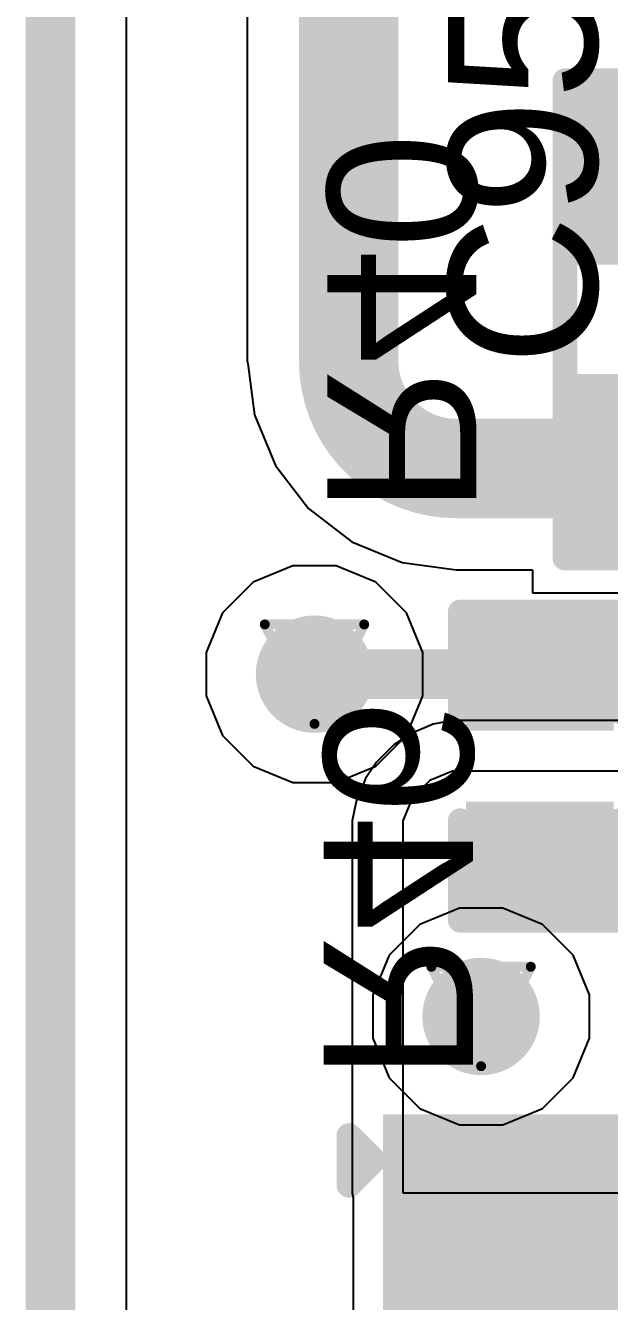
# Model space of a CAD drawing. Header units: inches. Extents: x 0 to 211, y 0 to 201.
# Drawn here: x -0.005 to 0.1125, y 2.9858 to 3.2425 of the extents above; entities that cross this region are included whole.
import ezdxf

# ---------------------------------------------------------------- set-up
doc = ezdxf.new("R2010")
doc.units = ezdxf.units.IN
doc.header["$MEASUREMENT"] = 0
for name, color, linetype in [('Board Outline', 216, 'Continuous'), ('Bottom Layer', 5, 'Continuous'), ('Bottom Overlay', 54, 'Continuous'), ('Bottom Paste', 16, 'Continuous'), ('Bottom Solder', 6, 'Continuous'), ('Drill Drawing', 1, 'Continuous'), ('Layer 1', 16, 'Continuous'), ('Layer 2', 76, 'Continuous'), ('Top Layer', 1, 'Continuous'), ('Top Overlay', 2, 'Continuous'), ('Top Paste', 8, 'Continuous'), ('Top Solder', 216, 'Continuous'), ('Via Holes', 16, 'Continuous')]:
    doc.layers.add(name, color=color, linetype=linetype)
doc.styles.add('Arial', font='', dxfattribs={"height": 0.2})
doc.styles.get('Arial').set_extended_font_data('Arial')

# ---------------------------------------------------------------- blocks, each defined once
blk = doc.blocks.new('10_MSOP_53')
at = {"layer": 'Top Layer'}
for points in [[(-0.11417, 0.04528), (-0.05906, 0.04528), (-0.05906, 0.03346), (-0.11417, 0.03346)], [(0.05906, 0.04528), (0.11417, 0.04528), (0.11417, 0.03346), (0.05906, 0.03346)], [(-0.11417, 0.02559), (-0.05906, 0.02559), (-0.05906, 0.01378), (-0.11417, 0.01378)], [(0.05906, 0.02559), (0.11417, 0.02559), (0.11417, 0.01378), (0.05906, 0.01378)], [(-0.11417, 0.00591), (-0.05906, 0.00591), (-0.05906, -0.00591), (-0.11417, -0.00591)], [(0.05906, 0.00591), (0.11417, 0.00591), (0.11417, -0.00591), (0.05906, -0.00591)], [(-0.11417, -0.01378), (-0.05906, -0.01378), (-0.05906, -0.02559), (-0.11417, -0.02559)], [(0.05906, -0.01378), (0.11417, -0.01378), (0.11417, -0.02559), (0.05906, -0.02559)], [(-0.11417, -0.03346), (-0.05906, -0.03346), (-0.05906, -0.04528), (-0.11417, -0.04528)], [(0.05906, -0.03346), (0.11417, -0.03346), (0.11417, -0.04528), (0.05906, -0.04528)]]:
    blk.add_hatch(color=1, dxfattribs=at).paths.add_polyline_path(points)
at = {"layer": 'Top Paste'}
for points in [[(-0.11417, 0.04528), (-0.05906, 0.04528), (-0.05906, 0.03346), (-0.11417, 0.03346)], [(0.05906, 0.04528), (0.11417, 0.04528), (0.11417, 0.03346), (0.05906, 0.03346)], [(-0.11417, 0.02559), (-0.05906, 0.02559), (-0.05906, 0.01378), (-0.11417, 0.01378)], [(0.05906, 0.02559), (0.11417, 0.02559), (0.11417, 0.01378), (0.05906, 0.01378)], [(-0.11417, 0.00591), (-0.05906, 0.00591), (-0.05906, -0.00591), (-0.11417, -0.00591)], [(0.05906, 0.00591), (0.11417, 0.00591), (0.11417, -0.00591), (0.05906, -0.00591)], [(-0.11417, -0.01378), (-0.05906, -0.01378), (-0.05906, -0.02559), (-0.11417, -0.02559)], [(0.05906, -0.01378), (0.11417, -0.01378), (0.11417, -0.02559), (0.05906, -0.02559)], [(-0.11417, -0.03346), (-0.05906, -0.03346), (-0.05906, -0.04528), (-0.11417, -0.04528)], [(0.05906, -0.03346), (0.11417, -0.03346), (0.11417, -0.04528), (0.05906, -0.04528)]]:
    blk.add_hatch(color=8, dxfattribs=at).paths.add_polyline_path(points)
at = {"layer": 'Top Solder'}
for points in [[(-0.11817, 0.04928), (-0.05506, 0.04928), (-0.05506, 0.02946), (-0.11817, 0.02946)], [(0.05506, 0.04928), (0.11817, 0.04928), (0.11817, 0.02946), (0.05506, 0.02946)], [(-0.11817, 0.02959), (-0.05506, 0.02959), (-0.05506, 0.00978), (-0.11817, 0.00978)], [(0.05506, 0.02959), (0.11817, 0.02959), (0.11817, 0.00978), (0.05506, 0.00978)], [(-0.11817, 0.00991), (-0.05506, 0.00991), (-0.05506, -0.00991), (-0.11817, -0.00991)], [(0.05506, 0.00991), (0.11817, 0.00991), (0.11817, -0.00991), (0.05506, -0.00991)], [(-0.11817, -0.00978), (-0.05506, -0.00978), (-0.05506, -0.02959), (-0.11817, -0.02959)], [(0.05506, -0.00978), (0.11817, -0.00978), (0.11817, -0.02959), (0.05506, -0.02959)], [(-0.11817, -0.02946), (-0.05506, -0.02946), (-0.05506, -0.04928), (-0.11817, -0.04928)], [(0.05506, -0.02946), (0.11817, -0.02946), (0.11817, -0.04928), (0.05506, -0.04928)]]:
    blk.add_hatch(color=216, dxfattribs=at).paths.add_polyline_path(points)
at = {"layer": 'Top Overlay'}
for points in [[(-0.058, 0.061, 0.005, 0.005, 0), (-0.058, 0.051, 0.005, 0.005, 0)], [(-0.058, 0.061, 0.005, 0.005, 0), (0.058, 0.061, 0.005, 0.005, 0)], [(0.058, 0.051, 0.005, 0.005, 0), (0.058, 0.061, 0.005, 0.005, 0)], [(-0.125, 0.035, 0.005, 0.005, 0), (-0.125, 0.045, 0.005, 0.005, 0)], [(-0.125, 0.045, 0.005, 0.005, 0), (-0.12, 0.04, 0.005, 0.005, 0)], [(-0.125, 0.035, 0.005, 0.005, 0), (-0.12, 0.04, 0.005, 0.005, 0)], [(-0.058, -0.061, 0.005, 0.005, 0), (-0.058, -0.051, 0.005, 0.005, 0)], [(0.058, -0.051, 0.005, 0.005, 0), (0.058, -0.061, 0.005, 0.005, 0)], [(-0.058, -0.061, 0.005, 0.005, 0), (0.058, -0.061, 0.005, 0.005, 0)]]:
    blk.add_lwpolyline(points, format="xyseb", dxfattribs=at)
for points in [[(-0.05925, 0.061, 0.0025, 0.0025, 1), (-0.05675, 0.061, 0.0025, 0.0025, 1)], [(-0.05925, 0.061, 0.0025, 0.0025, 1), (-0.05675, 0.061, 0.0025, 0.0025, 1)], [(0.05675, 0.061, 0.0025, 0.0025, 1), (0.05925, 0.061, 0.0025, 0.0025, 1)], [(0.05675, 0.061, 0.0025, 0.0025, 1), (0.05925, 0.061, 0.0025, 0.0025, 1)], [(-0.05925, 0.051, 0.0025, 0.0025, 1), (-0.05675, 0.051, 0.0025, 0.0025, 1)], [(0.05675, 0.051, 0.0025, 0.0025, 1), (0.05925, 0.051, 0.0025, 0.0025, 1)], [(-0.12625, 0.045, 0.0025, 0.0025, 1), (-0.12375, 0.045, 0.0025, 0.0025, 1)], [(-0.12625, 0.045, 0.0025, 0.0025, 1), (-0.12375, 0.045, 0.0025, 0.0025, 1)], [(-0.12125, 0.04, 0.0025, 0.0025, 1), (-0.11875, 0.04, 0.0025, 0.0025, 1)], [(-0.12125, 0.04, 0.0025, 0.0025, 1), (-0.11875, 0.04, 0.0025, 0.0025, 1)], [(-0.12625, 0.035, 0.0025, 0.0025, 1), (-0.12375, 0.035, 0.0025, 0.0025, 1)], [(-0.12625, 0.035, 0.0025, 0.0025, 1), (-0.12375, 0.035, 0.0025, 0.0025, 1)], [(-0.05925, -0.051, 0.0025, 0.0025, 1), (-0.05675, -0.051, 0.0025, 0.0025, 1)], [(0.05675, -0.051, 0.0025, 0.0025, 1), (0.05925, -0.051, 0.0025, 0.0025, 1)], [(-0.05925, -0.061, 0.0025, 0.0025, 1), (-0.05675, -0.061, 0.0025, 0.0025, 1)], [(-0.05925, -0.061, 0.0025, 0.0025, 1), (-0.05675, -0.061, 0.0025, 0.0025, 1)], [(0.05675, -0.061, 0.0025, 0.0025, 1), (0.05925, -0.061, 0.0025, 0.0025, 1)], [(0.05675, -0.061, 0.0025, 0.0025, 1), (0.05925, -0.061, 0.0025, 0.0025, 1)]]:
    blk.add_lwpolyline(points, format="xyseb", close=True, dxfattribs=at)
blk = doc.blocks.new('R___0603_B_155')
at = {"layer": 'Bottom Layer'}
for points in [[(-0.045, -0.0175), (-0.045, 0.0175), (-0.015, 0.0175), (-0.015, -0.0175)], [(0.015, -0.0175), (0.015, 0.0175), (0.045, 0.0175), (0.045, -0.0175)]]:
    blk.add_hatch(color=5, dxfattribs=at).paths.add_polyline_path(points)
at = {"layer": 'Bottom Paste'}
for points in [[(-0.045, -0.0175), (-0.045, 0.0175), (-0.015, 0.0175), (-0.015, -0.0175)], [(0.015, -0.0175), (0.015, 0.0175), (0.045, 0.0175), (0.045, -0.0175)]]:
    blk.add_hatch(color=16, dxfattribs=at).paths.add_polyline_path(points)
at = {"layer": 'Bottom Solder'}
for points in [[(-0.049, -0.0215), (-0.049, 0.0215), (-0.011, 0.0215), (-0.011, -0.0215)], [(0.011, -0.0215), (0.011, 0.0215), (0.049, 0.0215), (0.049, -0.0215)]]:
    blk.add_hatch(color=6, dxfattribs=at).paths.add_polyline_path(points)
at = {"layer": 'Bottom Overlay'}
for points in [[(-0.048, 0.021, 0.005, 0.005, 0), (0.048, 0.021, 0.005, 0.005, 0)], [(-0.048, 0.021, 0.005, 0.005, 0), (-0.048, -0.021, 0.005, 0.005, 0)], [(0.048, 0.021, 0.005, 0.005, 0), (0.048, -0.021, 0.005, 0.005, 0)], [(-0.048, -0.021, 0.005, 0.005, 0), (0.048, -0.021, 0.005, 0.005, 0)]]:
    blk.add_lwpolyline(points, format="xyseb", dxfattribs=at)
for points in [[(-0.04925, 0.021, 0.0025, 0.0025, 1), (-0.04675, 0.021, 0.0025, 0.0025, 1)], [(-0.04925, 0.021, 0.0025, 0.0025, 1), (-0.04675, 0.021, 0.0025, 0.0025, 1)], [(0.04675, 0.021, 0.0025, 0.0025, 1), (0.04925, 0.021, 0.0025, 0.0025, 1)], [(0.04675, 0.021, 0.0025, 0.0025, 1), (0.04925, 0.021, 0.0025, 0.0025, 1)], [(-0.04925, -0.021, 0.0025, 0.0025, 1), (-0.04675, -0.021, 0.0025, 0.0025, 1)], [(-0.04925, -0.021, 0.0025, 0.0025, 1), (-0.04675, -0.021, 0.0025, 0.0025, 1)], [(0.04675, -0.021, 0.0025, 0.0025, 1), (0.04925, -0.021, 0.0025, 0.0025, 1)], [(0.04675, -0.021, 0.0025, 0.0025, 1), (0.04925, -0.021, 0.0025, 0.0025, 1)]]:
    blk.add_lwpolyline(points, format="xyseb", close=True, dxfattribs=at)
blk = doc.blocks.new('C___0402_290')
at = {"layer": 'Top Layer'}
for points in [[(-0.0275, -0.0125), (-0.0275, 0.0125), (-0.0095, 0.0125), (-0.0095, -0.0125)], [(0.0095, -0.0125), (0.0095, 0.0125), (0.0275, 0.0125), (0.0275, -0.0125)]]:
    blk.add_hatch(color=1, dxfattribs=at).paths.add_polyline_path(points)
at = {"layer": 'Top Paste'}
for points in [[(-0.0275, -0.0125), (-0.0275, 0.0125), (-0.0095, 0.0125), (-0.0095, -0.0125)], [(0.0095, -0.0125), (0.0095, 0.0125), (0.0275, 0.0125), (0.0275, -0.0125)]]:
    blk.add_hatch(color=8, dxfattribs=at).paths.add_polyline_path(points)
at = {"layer": 'Top Solder'}
for points in [[(-0.02986, -0.01486), (-0.02986, 0.01486), (-0.00714, 0.01486), (-0.00714, -0.01486)], [(0.00714, -0.01486), (0.00714, 0.01486), (0.02986, 0.01486), (0.02986, -0.01486)]]:
    blk.add_hatch(color=216, dxfattribs=at).paths.add_polyline_path(points)
at = {"layer": 'Top Overlay'}
for points in [[(-0.031, 0.016, 0.005, 0.005, 0), (-0.011, 0.016, 0.005, 0.005, 0)], [(-0.031, -0.016, 0.005, 0.005, 0), (-0.031, 0.016, 0.005, 0.005, 0)], [(0.031, 0.016, 0.005, 0.005, 0), (0.011, 0.016, 0.005, 0.005, 0)], [(0.031, -0.016, 0.005, 0.005, 0), (0.031, 0.016, 0.005, 0.005, 0)], [(-0.031, -0.016, 0.005, 0.005, 0), (-0.011, -0.016, 0.005, 0.005, 0)], [(0.011, -0.016, 0.005, 0.005, 0), (0.031, -0.016, 0.005, 0.005, 0)]]:
    blk.add_lwpolyline(points, format="xyseb", dxfattribs=at)
for points in [[(-0.03225, 0.016, 0.0025, 0.0025, 1), (-0.02975, 0.016, 0.0025, 0.0025, 1)], [(-0.03225, 0.016, 0.0025, 0.0025, 1), (-0.02975, 0.016, 0.0025, 0.0025, 1)], [(-0.01225, 0.016, 0.0025, 0.0025, 1), (-0.00975, 0.016, 0.0025, 0.0025, 1)], [(0.00975, 0.016, 0.0025, 0.0025, 1), (0.01225, 0.016, 0.0025, 0.0025, 1)], [(0.02975, 0.016, 0.0025, 0.0025, 1), (0.03225, 0.016, 0.0025, 0.0025, 1)], [(0.02975, 0.016, 0.0025, 0.0025, 1), (0.03225, 0.016, 0.0025, 0.0025, 1)], [(-0.03225, -0.016, 0.0025, 0.0025, 1), (-0.02975, -0.016, 0.0025, 0.0025, 1)], [(-0.03225, -0.016, 0.0025, 0.0025, 1), (-0.02975, -0.016, 0.0025, 0.0025, 1)], [(-0.01225, -0.016, 0.0025, 0.0025, 1), (-0.00975, -0.016, 0.0025, 0.0025, 1)], [(0.00975, -0.016, 0.0025, 0.0025, 1), (0.01225, -0.016, 0.0025, 0.0025, 1)], [(0.02975, -0.016, 0.0025, 0.0025, 1), (0.03225, -0.016, 0.0025, 0.0025, 1)], [(0.02975, -0.016, 0.0025, 0.0025, 1), (0.03225, -0.016, 0.0025, 0.0025, 1)]]:
    blk.add_lwpolyline(points, format="xyseb", close=True, dxfattribs=at)

msp = doc.modelspace()

# ---------------------------------------------------------------- hatches: boundary and pattern name
at = {"layer": 'Bottom Layer'}
h = msp.add_hatch(color=5, dxfattribs=at)
edge = h.paths.add_edge_path()
edge.add_arc((0.05313, 3.112), 0.01181, 0, 360)
h = msp.add_hatch(color=5, dxfattribs=at)
edge = h.paths.add_edge_path()
edge.add_arc((0.08664, 3.04314), 0.01181, 0, 360)
at = {"layer": 'Layer 1'}
h = msp.add_hatch(color=16, dxfattribs=at)
edge = h.paths.add_edge_path()
edge.add_arc((0.05313, 3.112), 0.01181, 0, 360)
h = msp.add_hatch(color=16, dxfattribs=at)
edge = h.paths.add_edge_path()
edge.add_arc((0.08664, 3.04314), 0.01181, 0, 360)
at = {"layer": 'Layer 2'}
h = msp.add_hatch(color=76, dxfattribs=at)
edge = h.paths.add_edge_path()
edge.add_arc((0.05313, 3.112), 0.01181, 0, 360)
h = msp.add_hatch(color=76, dxfattribs=at)
edge = h.paths.add_edge_path()
edge.add_arc((0.08664, 3.04314), 0.01181, 0, 360)
at = {"layer": 'Top Layer'}
h = msp.add_hatch(color=1, dxfattribs=at)
edge = h.paths.add_edge_path()
edge.add_arc((0.05313, 3.112), 0.01181, 0, 360)
h = msp.add_hatch(color=1, dxfattribs=at)
edge = h.paths.add_edge_path()
edge.add_arc((0.08664, 3.04314), 0.01181, 0, 360)
at = {"layer": 'Via Holes'}
h = msp.add_hatch(color=7, dxfattribs=at)
edge = h.paths.add_edge_path()
edge.add_arc((0.05313, 3.112), 0.00591, 0, 360)
h = msp.add_hatch(color=7, dxfattribs=at)
edge = h.paths.add_edge_path()
edge.add_arc((0.08664, 3.04314), 0.00591, 0, 360)

# ---------------------------------------------------------------- linework, layer by layer
at = {"layer": 'Board Outline'}
msp.add_lwpolyline([(0, 0, 0.01, 0.01, 0), (0, 4.72441, 0.01, 0.01, 0)], format="xyseb", dxfattribs=at)
at = {"layer": 'Bottom Layer'}
for p, q in [((0.01529, 2.9302), (0.01529, 3.72093)), ((0.03961, 3.25107), (0.03961, 3.175)), ((0.03961, 3.175), (0.0397, 3.17452)), ((0.0397, 3.17452), (0.04107, 3.16413)), ((0.04107, 3.16413), (0.04527, 3.154)), ((0.04527, 3.154), (0.05194, 3.1453)), ((0.05194, 3.1453), (0.06064, 3.13862)), ((0.06064, 3.13862), (0.07077, 3.13443)), ((0.07077, 3.13443), (0.08116, 3.13306)), ((0.08116, 3.13306), (0.08164, 3.13296)), ((0.08164, 3.13296), (0.09701, 3.13296)), ((0.09701, 3.13296), (0.09701, 3.12836)), ((0.09701, 3.12836), (0.15201, 3.12836)), ((0.0823, 3.06496), (0.07429, 3.06163)), ((0.09098, 3.06496), (0.0823, 3.06496)), ((0.099, 3.06163), (0.09098, 3.06496)), ((0.07429, 3.06163), (0.06815, 3.0555)), ((0.10513, 3.0555), (0.099, 3.06163)), ((0.06815, 3.0555), (0.06483, 3.04748)), ((0.10845, 3.04748), (0.10513, 3.0555)), ((0.06483, 3.04748), (0.06483, 3.03881)), ((0.10845, 3.03881), (0.10845, 3.04748)), ((0.06483, 3.03881), (0.06815, 3.03079)), ((0.10513, 3.03079), (0.10845, 3.03881)), ((0.06815, 3.03079), (0.07429, 3.02465)), ((0.099, 3.02465), (0.10513, 3.03079)), ((0.07429, 3.02465), (0.0823, 3.02133)), ((0.09098, 3.02133), (0.099, 3.02465)), ((0.0823, 3.02133), (0.09098, 3.02133))]:
    msp.add_line(p, q, dxfattribs=at)
for points in [[(0.06, 3.25107, 0.02, 0.02, -0.414214), (0.08671, 3.27779, 0.02, 0.02, 0)], [(0.06, 3.175, 0.02, 0.02, 0), (0.06, 3.25107, 0.02, 0.02, 0)], [(0.08164, 3.15336, 0.02, 0.02, -0.414214), (0.06, 3.175, 0.02, 0.02, 0)], [(0.08164, 3.15336, 0.02, 0.02, 0), (0.12451, 3.15336, 0.02, 0.02, 0)]]:
    msp.add_lwpolyline(points, format="xyseb", dxfattribs=at)
for points in [[(0.055, 3.25107, 0.01, 0.01, 1), (0.065, 3.25107, 0.01, 0.01, 1)], [(0.055, 3.25107, 0.01, 0.01, 1), (0.065, 3.25107, 0.01, 0.01, 1)], [(0.055, 3.175, 0.01, 0.01, 1), (0.065, 3.175, 0.01, 0.01, 1)], [(0.055, 3.175, 0.01, 0.01, 1), (0.065, 3.175, 0.01, 0.01, 1)], [(0.07664, 3.15336, 0.01, 0.01, 1), (0.08664, 3.15336, 0.01, 0.01, 1)], [(0.07664, 3.15336, 0.01, 0.01, 1), (0.08664, 3.15336, 0.01, 0.01, 1)]]:
    msp.add_lwpolyline(points, format="xyseb", close=True, dxfattribs=at)
at = {"layer": 'Bottom Overlay'}
msp.add_lwpolyline([(0.10256, 3.1063, 0.005, 0.005, 0), (0.23474, 3.1063, 0.005, 0.005, 0)], format="xyseb", dxfattribs=at)
msp.add_lwpolyline([(0.10131, 3.1063, 0.0025, 0.0025, 1), (0.10381, 3.1063, 0.0025, 0.0025, 1)], format="xyseb", close=True, dxfattribs=at)
at = {"layer": 'Drill Drawing'}
for points in [[(0.04313, 3.122, 0.002, 0.002, 0), (0.06313, 3.122, 0.002, 0.002, 0)], [(0.04313, 3.122, 0.002, 0.002, 0), (0.05313, 3.102, 0.002, 0.002, 0)], [(0.05313, 3.102, 0.002, 0.002, 0), (0.06313, 3.122, 0.002, 0.002, 0)], [(0.07664, 3.05314, 0.002, 0.002, 0), (0.09664, 3.05314, 0.002, 0.002, 0)], [(0.07664, 3.05314, 0.002, 0.002, 0), (0.08664, 3.03314, 0.002, 0.002, 0)], [(0.08664, 3.03314, 0.002, 0.002, 0), (0.09664, 3.05314, 0.002, 0.002, 0)]]:
    msp.add_lwpolyline(points, format="xyseb", dxfattribs=at)
for points in [[(0.04263, 3.122, 0.001, 0.001, 1), (0.04363, 3.122, 0.001, 0.001, 1)], [(0.04263, 3.122, 0.001, 0.001, 1), (0.04363, 3.122, 0.001, 0.001, 1)], [(0.06263, 3.122, 0.001, 0.001, 1), (0.06363, 3.122, 0.001, 0.001, 1)], [(0.06263, 3.122, 0.001, 0.001, 1), (0.06363, 3.122, 0.001, 0.001, 1)], [(0.05263, 3.102, 0.001, 0.001, 1), (0.05363, 3.102, 0.001, 0.001, 1)], [(0.05263, 3.102, 0.001, 0.001, 1), (0.05363, 3.102, 0.001, 0.001, 1)], [(0.07614, 3.05314, 0.001, 0.001, 1), (0.07714, 3.05314, 0.001, 0.001, 1)], [(0.07614, 3.05314, 0.001, 0.001, 1), (0.07714, 3.05314, 0.001, 0.001, 1)], [(0.09614, 3.05314, 0.001, 0.001, 1), (0.09714, 3.05314, 0.001, 0.001, 1)], [(0.09614, 3.05314, 0.001, 0.001, 1), (0.09714, 3.05314, 0.001, 0.001, 1)], [(0.08614, 3.03314, 0.001, 0.001, 1), (0.08714, 3.03314, 0.001, 0.001, 1)], [(0.08614, 3.03314, 0.001, 0.001, 1), (0.08714, 3.03314, 0.001, 0.001, 1)]]:
    msp.add_lwpolyline(points, format="xyseb", close=True, dxfattribs=at)
at = {"layer": 'Layer 1'}
for p, q in [((0.01529, 0.16319), (0.01529, 4.56122)), ((0.0823, 3.06496), (0.07429, 3.06163)), ((0.09098, 3.06496), (0.0823, 3.06496)), ((0.099, 3.06163), (0.09098, 3.06496)), ((0.07429, 3.06163), (0.06815, 3.0555)), ((0.10513, 3.0555), (0.099, 3.06163)), ((0.06815, 3.0555), (0.06483, 3.04748)), ((0.10845, 3.04748), (0.10513, 3.0555)), ((0.06483, 3.04748), (0.06483, 3.03881)), ((0.10845, 3.03881), (0.10845, 3.04748)), ((0.06483, 3.03881), (0.06815, 3.03079)), ((0.10513, 3.03079), (0.10845, 3.03881)), ((0.06815, 3.03079), (0.07429, 3.02465)), ((0.099, 3.02465), (0.10513, 3.03079)), ((0.07429, 3.02465), (0.0823, 3.02133)), ((0.09098, 3.02133), (0.099, 3.02465)), ((0.0823, 3.02133), (0.09098, 3.02133))]:
    msp.add_line(p, q, dxfattribs=at)
at = {"layer": 'Layer 2'}
for p, q in [((0.01529, 0.16319), (0.01529, 3.62563)), ((0.04879, 3.13381), (0.04078, 3.13049)), ((0.05747, 3.13381), (0.04879, 3.13381)), ((0.06549, 3.13049), (0.05747, 3.13381)), ((0.04078, 3.13049), (0.03464, 3.12435)), ((0.07162, 3.12435), (0.06549, 3.13049)), ((0.03464, 3.12435), (0.03132, 3.11634)), ((0.07494, 3.11634), (0.07162, 3.12435)), ((0.03132, 3.11634), (0.03132, 3.10766)), ((0.07494, 3.10766), (0.07494, 3.11634)), ((0.03132, 3.10766), (0.03464, 3.09965)), ((0.07162, 3.09965), (0.07494, 3.10766)), ((0.03464, 3.09965), (0.04078, 3.09351)), ((0.06549, 3.09351), (0.07162, 3.09965)), ((0.04078, 3.09351), (0.04879, 3.09019)), ((0.05747, 3.09019), (0.06549, 3.09351)), ((0.04879, 3.09019), (0.05747, 3.09019))]:
    msp.add_line(p, q, dxfattribs=at)
at = {"layer": 'Top Layer'}
for p, q in [((0.01529, 0.16319), (0.01529, 3.57029)), ((0.07701, 3.10192), (0.07241, 3.10002)), ((0.08091, 3.1027), (0.07701, 3.10192)), ((0.21724, 3.1027), (0.08091, 3.1027)), ((0.07241, 3.10002), (0.06911, 3.09781)), ((0.06911, 3.09781), (0.06559, 3.09429)), ((0.06559, 3.09429), (0.06338, 3.09098)), ((0.06338, 3.09098), (0.06148, 3.08639)), ((0.07632, 3.0906), (0.0728, 3.08708)), ((0.08091, 3.0925), (0.07632, 3.0906)), ((0.0834, 3.0925), (0.08091, 3.0925)), ((0.21724, 3.0925), (0.0834, 3.0925)), ((0.06148, 3.08639), (0.0607, 3.08249)), ((0.0728, 3.08708), (0.0709, 3.08249)), ((0.0607, 3.08249), (0.0607, 3.00766)), ((0.0709, 3.08249), (0.0709, 3.08)), ((0.0709, 3.08), (0.0709, 3.08)), ((0.0709, 3.08), (0.0709, 3.00766)), ((0.0607, 3.00766), (0.0609, 3.00667)), ((0.0609, 3.00667), (0.0609, 2.9901)), ((0.0709, 3.00766), (0.2034, 3.00766)), ((0.0609, 2.9901), (0.0609, 2.9901)), ((0.0609, 2.9901), (0.0609, 2.95829))]:
    msp.add_line(p, q, dxfattribs=at)
for points in [[(0.05313, 3.112, 0.01, 0.01, 0), (0.09846, 3.112, 0.01, 0.01, 0)], [(0.09846, 2.99388, 0.007, 0.007, 0), (0.17975, 2.99388, 0.007, 0.007, 0)]]:
    msp.add_lwpolyline(points, format="xyseb", dxfattribs=at)
for points in [[(0.05063, 3.112, 0.005, 0.005, 1), (0.05563, 3.112, 0.005, 0.005, 1)], [(0.09596, 3.112, 0.005, 0.005, 1), (0.10096, 3.112, 0.005, 0.005, 1)], [(0.09671, 2.99388, 0.0035, 0.0035, 1), (0.10021, 2.99388, 0.0035, 0.0035, 1)]]:
    msp.add_lwpolyline(points, format="xyseb", close=True, dxfattribs=at)

# ---------------------------------------------------------------- block references
for name, p, rotation in [('R___0603_B_155', (0.12451, 3.18336), 90), ('C___0402_290', (0.09846, 3.0935), 270)]:
    msp.add_blockref(name, p, dxfattribs=dict(rotation=rotation))
msp.add_blockref('10_MSOP_53', (0.18507, 2.97419))

# ---------------------------------------------------------------- texts
at = {"layer": 'Bottom Overlay', "style": 'Arial', "text_generation_flag": 2}
for s, p in [('R40', (0.05569, 3.14401)), ('R46', (0.055, 3.03001))]:
    msp.add_text(s, height=0.03, rotation=270, dxfattribs=at).set_placement(p)
at = {"layer": 'Top Overlay', "style": 'Arial'}
msp.add_text('C95', height=0.03, rotation=90, dxfattribs=at).set_placement((0.11, 3.17401))

doc.saveas('drawing.dxf')
